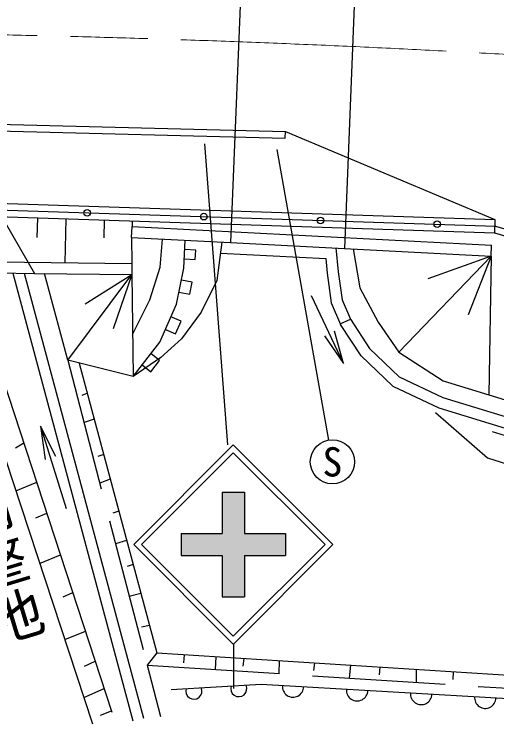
# Model space of a CAD drawing. Units: millimetres, scale not verified. Extents: x 40000 to 680000, y 20000 to 380000.
# Drawn here: x 330141 to 351967, y 277890 to 309952 of the extents above; entities that cross this region are included whole.
import ezdxf
from ezdxf.enums import TextEntityAlignment as Align

# ---------------------------------------------------------------- set-up
doc = ezdxf.new("R2010")
doc.units = ezdxf.units.MM
doc.header["$LTSCALE"] = 1000
doc.linetypes.add('CHAIN', pattern=[18.5, 12, -1.5, 3.5, -1.5])
doc.linetypes.add('DASHED', pattern=[7.5, 6, -1.5])
for name, color, linetype, lineweight in [('M-BGD', 7, 'Continuous', 25), ('M-BGD-EXST', 7, 'Continuous', 25), ('M-BMK', 2, 'CHAIN', 13), ('M-STR-STR1', 1, 'Continuous', 25), ('M-STR-STRC', 7, 'Continuous', 25)]:
    doc.layers.add(name, color=color, linetype=linetype, lineweight=lineweight)
doc.layers.add('M-BMK-HTXT', color=7, linetype='Continuous')
doc.styles.add('@ＭＳ ゴシック', font='')
doc.styles.add('ＭＳ ゴシック', font='')
doc.styles.get('@ＭＳ ゴシック').set_extended_font_data('@MS Gothic')
doc.styles.get('ＭＳ ゴシック').set_extended_font_data('MS Gothic')

# ---------------------------------------------------------------- blocks, each defined once
blk = doc.blocks.new('open_arrow')
at = {"color": 0, "linetype": 'Continuous', "lineweight": -2}
blk.add_lwpolyline([(7.5, 1.25), (0, 0), (7.5, -1.25)], dxfattribs=at)

msp = doc.modelspace()

# ---------------------------------------------------------------- hatches: boundary and pattern name
at = {"layer": 'M-STR-STRC'}
msp.add_hatch(color=256, dxfattribs=at).paths.add_polyline_path([(337692, 286490), (339552, 286490), (339553, 288350), (340553, 288350), (340552, 286490), (342412, 286490), (342412, 285490), (340552, 285490), (340552, 283630), (339552, 283630), (339552, 285490), (337692, 285490)])

# ---------------------------------------------------------------- linework, layer by layer
at = {"layer": 'M-BGD'}
for p, q in [((317688, 305285), (342410, 304647)), ((317714, 304985), (342403, 304347)), ((342403, 304347), (342410, 304647)), ((342410, 304647), (351882, 300677)), ((320179, 301708), (351882, 300677)), ((320250, 301405), (351912, 300376)), ((320321, 301103), (351862, 300078)), ((331194, 300750), (331164, 299859)), ((332470, 300708), (332439, 298724)), ((334212, 300651), (334188, 299853)), ((335476, 300610), (335473, 300365)), ((351882, 300677), (351862, 300078)), ((335447, 299866), (335473, 300365)), ((335473, 300365), (351732, 299523)), ((351912, 300376), (373508, 293770)), ((335447, 299866), (339931, 299634)), ((335447, 299866), (335466, 298689)), ((351862, 300078), (373436, 293479)), ((337809, 298480), (337876, 299740)), ((339535, 299654), (339303, 297917)), ((351706, 299024), (351732, 299523)), ((338353, 299293), (337854, 299320)), ((338331, 298873), (338353, 299293)), ((345083, 299367), (351706, 299024)), ((322575, 298837), (335466, 298689)), ((337831, 298900), (338331, 298873)), ((351706, 299024), (347532, 294675)), ((351706, 299024), (348853, 297999)), ((351706, 299024), (350671, 296370)), ((351706, 299024), (351609, 292752)), ((335466, 298689), (335460, 298189)), ((326960, 298287), (333678, 277890)), ((334567, 278402), (328061, 298274)), ((330079, 298251), (335504, 278019)), ((330598, 298245), (335986, 278148)), ((331053, 298240), (335460, 298189)), ((332571, 294317), (335460, 298189)), ((333345, 296861), (335460, 298189)), ((335460, 298189), (334612, 295729)), ((335460, 298189), (335523, 293588)), ((337486, 296852), (337809, 298480)), ((338192, 297840), (337701, 297937)), ((339303, 297917), (338602, 296489)), ((338084, 297297), (338192, 297840)), ((337594, 297394), (338084, 297297)), ((336725, 295133), (337486, 296852)), ((337690, 296076), (337232, 296279)), ((338602, 296489), (337713, 295286)), ((337436, 295504), (337690, 296076)), ((345827, 294518), (344904, 295928)), ((345346, 296166), (346214, 294840)), ((336979, 295706), (337436, 295504)), ((335523, 293588), (336725, 295133)), ((337713, 295286), (336770, 294433)), ((346214, 294840), (347552, 293565)), ((336770, 294433), (335523, 293588)), ((336719, 294311), (336325, 294618)), ((345827, 294518), (347266, 293147)), ((333085, 294190), (336587, 281091)), ((335924, 294103), (336319, 293796)), ((336319, 293796), (336719, 294311)), ((347552, 293565), (349519, 292640)), ((347266, 293147), (349338, 292172)), ((333450, 292826), (333204, 292717)), ((349519, 292640), (370813, 286108)), ((349338, 292172), (370634, 285640)), ((333761, 291661), (333303, 291503)), ((351754, 291101), (371715, 284934)), ((330584, 290566), (330199, 290350)), ((334191, 290055), (333922, 289965)), ((334489, 288936), (334015, 288765)), ((330211, 288416), (331162, 288801)), ((331120, 287189), (331619, 287405)), ((334875, 287493), (334605, 287401)), ((335227, 286176), (334729, 286018)), ((331291, 285135), (332233, 285528)), ((335519, 285085), (335251, 285000)), ((332360, 283633), (332790, 283830)), ((335867, 283783), (335348, 283638)), ((336254, 282336), (335904, 282252)), ((332425, 281693), (333366, 282070)), ((336587, 281091), (336152, 280547)), ((336587, 281091), (362747, 279437)), ((337827, 281012), (337800, 280638)), ((339256, 280922), (339236, 280348)), ((333318, 280494), (333809, 280715)), ((336152, 280547), (336758, 278213)), ((340530, 280842), (340478, 280494)), ((342123, 280741), (342111, 280163)), ((343715, 280640), (343683, 280306)), ((345352, 280537), (345287, 279958)), ((346672, 280453), (346652, 280103)), ((348316, 280349), (348320, 279763)), ((349991, 280243), (349985, 279897)), ((337243, 279441), (341305, 279677)), ((341305, 279677), (361581, 278495)), ((333284, 279086), (334210, 279492)), ((334052, 278287), (334543, 278474))]:
    msp.add_line(p, q, dxfattribs=at)
at = {"layer": 'M-BGD', "linetype": 'DASHED'}
for p, q in [((336737, 298525), (336847, 299793)), ((339468, 299157), (344229, 298910)), ((344681, 299388), (344795, 298316)), ((345476, 299347), (345772, 297585)), ((344229, 298910), (344298, 298255)), ((336270, 297052), (336737, 298525)), ((332571, 294317), (331511, 298234)), ((344298, 298255), (344482, 296905)), ((344795, 298316), (344969, 297040)), ((345772, 297585), (346607, 296040)), ((335497, 295486), (336270, 297052)), ((344482, 296905), (344904, 295928)), ((344969, 297040), (345346, 296166)), ((344887, 295968), (345346, 296166)), ((346607, 296040), (347532, 294675)), ((347532, 294675), (349535, 293391)), ((335523, 293588), (332571, 294317)), ((332571, 294317), (336152, 280547)), ((349535, 293391), (371242, 286698)), ((349189, 291960), (351551, 289904)), ((351551, 289904), (380853, 280658)), ((336152, 280547), (362696, 278836))]:
    msp.add_line(p, q, dxfattribs=at)
at = {"layer": 'M-BGD'}
for centre in [(333442, 300977), (338719, 300805), (343996, 300634), (349273, 300462)]:
    msp.add_circle(centre, 150, dxfattribs=at)
for centre, radius, start, end in [((340297, 279483), 365, 161.5993, 25.0445), ((342752, 279576), 484, 174.7527, 358.5746), ((338266, 279365), 365, 161.5993, 25.0445), ((345649, 279407), 484, 174.7527, 358.5746), ((348545, 279239), 484, 174.7527, 358.5746), ((351442, 279070), 484, 174.7527, 358.5746)]:
    msp.add_arc(centre, radius, start, end, dxfattribs=at)
at = {"layer": 'M-BGD-EXST'}
for p, q in [((342017, 303835), (344356, 290710)), ((345036, 294172), (343591, 297223)), ((331332, 291331), (332496, 287618))]:
    msp.add_line(p, q, dxfattribs=at)
msp.add_circle((344531, 289726), 1000, dxfattribs=at)
at = {"layer": 'M-BMK'}
msp.add_arc((316202, -331122), 640281, 85.34817, 94.34594, dxfattribs=at)
at = {"layer": 'M-STR-STR1'}
for p, q in [((319917, 317569), (331053, 298240)), ((340536, 314916), (339931, 299634)), ((345690, 314706), (345083, 299367)), ((339931, 299634), (345083, 299367)), ((323475, 298327), (331053, 298240))]:
    msp.add_line(p, q, dxfattribs=at)
at = {"layer": 'M-STR-STRC'}
for p, q in [((338751, 304090), (339795, 290501)), ((335551, 285990), (340051, 290490)), ((344552, 285990), (340051, 290490)), ((335905, 285990), (340051, 290136)), ((344198, 285990), (340051, 290136)), ((339553, 288350), (339552, 286490)), ((339553, 288350), (340553, 288350)), ((340553, 288350), (340552, 286490)), ((337692, 286490), (337692, 285490)), ((337692, 286490), (339552, 286490)), ((340552, 286490), (342412, 286490)), ((342412, 286490), (342412, 285490)), ((335551, 285990), (340051, 281489)), ((335905, 285990), (340051, 281843)), ((340051, 281843), (344198, 285990)), ((340052, 281490), (344552, 285990)), ((337692, 285490), (339552, 285490)), ((339552, 285490), (339552, 283630)), ((340552, 285490), (342412, 285490)), ((340552, 285490), (340552, 283630)), ((339552, 283630), (340552, 283630)), ((340052, 281490), (340052, 279490))]:
    msp.add_line(p, q, dxfattribs=at)

# ---------------------------------------------------------------- block references
at = {"layer": 'M-BGD-EXST', "xscale": 200, "yscale": 200}
for p, rotation in [((345036, 294172), 115.3), ((331332, 291331), 287.4)]:
    msp.add_blockref('open_arrow', p, dxfattribs=dict(at, rotation=rotation))

# ---------------------------------------------------------------- texts
at = {"layer": 'M-BGD-EXST', "style": 'ＭＳ ゴシック'}
msp.add_text('S', height=1320, dxfattribs=at).set_placement((344531, 289726), align=Align.MIDDLE_CENTER)
at = {"layer": 'M-BMK-HTXT', "style": '@ＭＳ ゴシック'}
msp.add_text('調整池', height=1833, rotation=286.783, dxfattribs=at).set_placement((326951, 288313), align=Align.BOTTOM_LEFT)

doc.saveas('drawing.dxf')
